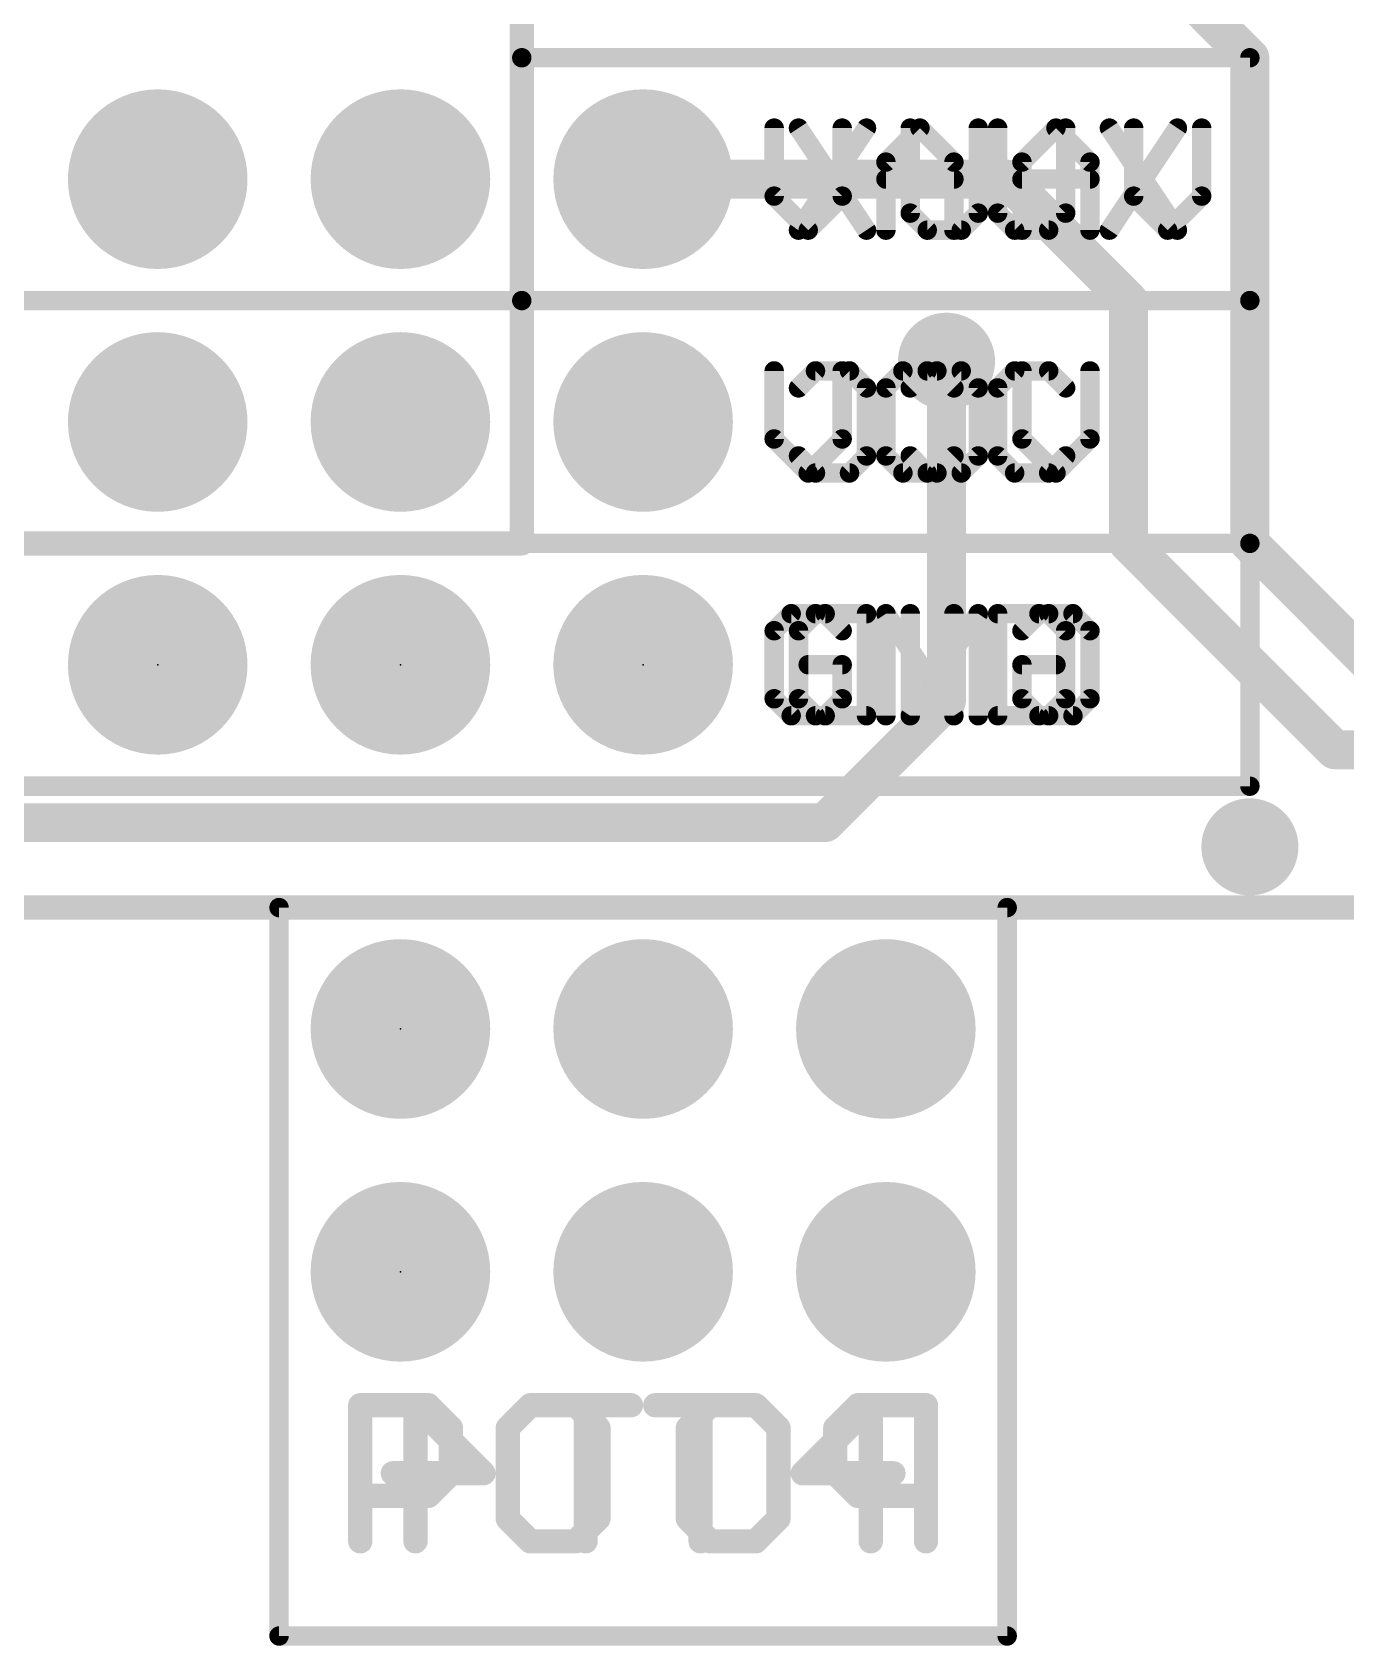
# Model space of a CAD drawing. Extents: x 0 to 108, y -11 to 121.
# Drawn here: x 38.06 to 51.8, y 77.37 to 94.25 of the extents above; entities that cross this region are included whole.
import ezdxf

# ---------------------------------------------------------------- set-up
doc = ezdxf.new("R2010")
doc.units = 0
for name, color, linetype in [('1', 12, 'CONTINUOUS'), ('17', 110, 'CONTINUOUS'), ('18', 110, 'CONTINUOUS'), ('21', 41, 'CONTINUOUS'), ('22', 40, 'CONTINUOUS'), ('23', 53, 'CONTINUOUS'), ('51', 53, 'CONTINUOUS')]:
    doc.layers.add(name, color=color, linetype=linetype)

# ---------------------------------------------------------------- blocks, each defined once
blk = doc.blocks.new('RECT')
blk.add_solid([(-0.5, -0.5), (0.5, -0.5), (-0.5, 0.5), (0.5, 0.5)])
blk = doc.blocks.new('ROUNDP')
at = {"const_width": 0.5}
blk.add_lwpolyline([(0, -0.25, 1), (0, 0.25, 1), (0, -0.25)], format="xyb", dxfattribs=at)
blk = doc.blocks.new('ROUNDV')
at = {"const_width": 0.5}
blk.add_lwpolyline([(0, -0.25, 1), (0, 0.25, 1), (0, -0.25)], format="xyb", dxfattribs=at)

msp = doc.modelspace()

# ---------------------------------------------------------------- linework, layer by layer
at = {"layer": '1'}
for points, const_width in [([(43.18, 110.49), (43.18, 88.9)], 0.254), ([(48.3084, 96.4716), (50.8, 93.98)], 0.4064), ([(50.8, 93.98), (50.8, 88.9)], 0.4064), ([(44.45, 92.71), (48.26, 92.71)], 0.4064), ([(48.26, 92.71), (49.53, 91.44)], 0.4064), ([(49.53, 91.44), (49.53, 88.9)], 0.4064), ([(47.625, 87.249), (47.625, 90.805)], 0.4064), ([(43.18, 88.9), (25.4, 88.9)], 0.254), ([(49.53, 88.9), (51.689, 86.741)], 0.4064), ([(50.8, 88.9), (52.07, 87.63)], 0.4064), ([(46.355, 85.979), (47.625, 87.249)], 0.4064), ([(51.689, 86.741), (78.994, 86.741)], 0.4064), ([(24.765, 85.979), (46.355, 85.979)], 0.4064), ([(0, 85.09), (85.09, 85.09)], 0.254)]:
    msp.add_lwpolyline(points, dxfattribs=dict(at, const_width=const_width))
for points, const_width in [([(50.9016, 93.98, 1), (50.6984, 93.98)], 0.2032), ([(50.7282, 93.9082, 1), (50.8718, 94.0518)], 0.2032), ([(44.45, 92.8116, 1), (44.45, 92.6084)], 0.2032), ([(48.3318, 92.7818, 1), (48.1882, 92.6382)], 0.2032), ([(48.26, 92.6084, 1), (48.26, 92.8116)], 0.2032), ([(49.6316, 91.44, 1), (49.4284, 91.44)], 0.2032), ([(49.4582, 91.3682, 1), (49.6018, 91.5118)], 0.2032), ([(47.7266, 90.805, 1), (47.5234, 90.805)], 0.2032), ([(43.1165, 88.9, 1), (43.2435, 88.9)], 0.127), ([(43.18, 88.8365, 1), (43.18, 88.9635)], 0.127), ([(49.4284, 88.9, 1), (49.6316, 88.9)], 0.2032), ([(49.6018, 88.9718, 1), (49.4582, 88.8282)], 0.2032), ([(50.6984, 88.9, 1), (50.9016, 88.9)], 0.2032), ([(50.8718, 88.9718, 1), (50.7282, 88.8282)], 0.2032), ([(47.6968, 87.1772, 1), (47.5532, 87.3208)], 0.2032), ([(47.5234, 87.249, 1), (47.7266, 87.249)], 0.2032), ([(51.689, 86.8426, 1), (51.689, 86.6394)], 0.2032), ([(51.6172, 86.6692, 1), (51.7608, 86.8128)], 0.2032), ([(46.2832, 86.0508, 1), (46.4268, 85.9072)], 0.2032), ([(46.355, 85.8774, 1), (46.355, 86.0806)], 0.2032)]:
    msp.add_lwpolyline(points, format="xyb", dxfattribs=dict(at, const_width=const_width))
at = {"layer": '21'}
for points, const_width in [([(43.18, 99.06), (43.18, 93.98)], 0.2032), ([(43.18, 93.98), (50.8, 93.98)], 0.2032), ([(43.18, 93.98), (43.18, 91.44)], 0.2032), ([(50.8, 93.98), (50.8, 91.44)], 0.2032), ([(45.8216, 93.2443), (45.8216, 92.5325)], 0.2032), ([(46.5334, 92.5325), (46.5334, 93.2443)], 0.2032), ([(46.991, 92.8884), (47.3469, 93.2443)], 0.2032), ([(47.3469, 93.2443), (47.7028, 92.8884)], 0.2032), ([(48.1604, 93.2443), (48.1604, 92.3546)], 0.2032), ([(48.8722, 92.3546), (48.8722, 93.2443)], 0.2032), ([(49.3298, 93.2443), (50.0416, 92.1766)], 0.2032), ([(50.0416, 93.2443), (49.3298, 92.1766)], 0.2032), ([(46.991, 92.1766), (46.991, 92.8884)], 0.2032), ([(47.7028, 92.8884), (47.7028, 92.1766)], 0.2032), ([(46.991, 92.7105), (47.7028, 92.7105)], 0.2032), ([(45.8216, 92.5325), (46.1775, 92.1766)], 0.2032), ([(46.1775, 92.1766), (46.5334, 92.5325)], 0.2032), ([(48.1604, 92.3546), (48.3383, 92.1766)], 0.2032), ([(48.6943, 92.1766), (48.8722, 92.3546)], 0.2032), ([(48.3383, 92.1766), (48.6943, 92.1766)], 0.2032), ([(25.4, 91.44), (43.18, 91.44)], 0.2032), ([(43.18, 91.44), (50.8, 91.44)], 0.2032), ([(50.8, 91.44), (50.8, 88.9)], 0.2032), ([(45.8216, 90.7043), (45.8216, 89.9925)], 0.2032), ([(46.5334, 89.9925), (46.5334, 90.7043)], 0.2032), ([(47.1689, 90.7043), (46.991, 90.5264)], 0.2032), ([(47.5249, 90.7043), (47.1689, 90.7043)], 0.2032), ([(47.7028, 90.5264), (47.5249, 90.7043)], 0.2032), ([(48.3383, 90.7043), (48.1604, 90.5264)], 0.2032), ([(48.6943, 90.7043), (48.3383, 90.7043)], 0.2032), ([(48.8722, 90.5264), (48.6943, 90.7043)], 0.2032), ([(46.991, 90.5264), (46.991, 89.8146)], 0.2032), ([(48.1604, 90.5264), (48.1604, 89.8146)], 0.2032), ([(45.8216, 89.9925), (46.1775, 89.6366)], 0.2032), ([(46.1775, 89.6366), (46.5334, 89.9925)], 0.2032), ([(46.991, 89.8146), (47.1689, 89.6366)], 0.2032), ([(47.5249, 89.6366), (47.7028, 89.8146)], 0.2032), ([(48.1604, 89.8146), (48.3383, 89.6366)], 0.2032), ([(48.6943, 89.6366), (48.8722, 89.8146)], 0.2032), ([(47.1689, 89.6366), (47.5249, 89.6366)], 0.2032), ([(48.3383, 89.6366), (48.6943, 89.6366)], 0.2032), ([(50.8, 88.9), (25.4, 88.9)], 0.2032), ([(50.8, 88.9), (50.8, 86.36)], 0.2032), ([(45.9995, 88.1643), (45.8216, 87.9864)], 0.2032), ([(46.3555, 88.1643), (45.9995, 88.1643)], 0.2032), ([(46.5334, 87.9864), (46.3555, 88.1643)], 0.2032), ([(46.991, 87.0966), (46.991, 88.1643)], 0.2032), ([(46.991, 88.1643), (47.7028, 87.0966)], 0.2032), ([(47.7028, 87.0966), (47.7028, 88.1643)], 0.2032), ([(48.1604, 88.1643), (48.1604, 87.0966)], 0.2032), ([(48.6943, 88.1643), (48.1604, 88.1643)], 0.2032), ([(48.8722, 87.9864), (48.6943, 88.1643)], 0.2032), ([(45.8216, 87.9864), (45.8216, 87.2746)], 0.2032), ([(48.8722, 87.2746), (48.8722, 87.9864)], 0.2032), ([(46.5334, 87.6305), (46.1775, 87.6305)], 0.2032), ([(46.5334, 87.2746), (46.5334, 87.6305)], 0.2032), ([(45.8216, 87.2746), (45.9995, 87.0966)], 0.2032), ([(46.3555, 87.0966), (46.5334, 87.2746)], 0.2032), ([(48.6943, 87.0966), (48.8722, 87.2746)], 0.2032), ([(45.9995, 87.0966), (46.3555, 87.0966)], 0.2032), ([(48.1604, 87.0966), (48.6943, 87.0966)], 0.2032), ([(25.4, 86.36), (50.8, 86.36)], 0.2032), ([(40.64, 85.09), (48.26, 85.09)], 0.2032), ([(40.64, 77.47), (40.64, 85.09)], 0.2032), ([(48.26, 85.09), (48.26, 77.47)], 0.2032), ([(41.4898, 78.4606), (41.4898, 79.8842)], 0.254), ([(41.4898, 79.8842), (42.2016, 79.8842)], 0.254), ([(42.2016, 79.8842), (42.4389, 79.6469)], 0.254), ([(43.2707, 79.8842), (43.0334, 79.6469)], 0.254), ([(43.7452, 79.8842), (43.2707, 79.8842)], 0.254), ([(43.9825, 79.6469), (43.7452, 79.8842)], 0.254), ([(44.577, 79.8842), (45.5261, 79.8842)], 0.254), ([(45.0515, 78.4606), (45.0515, 79.8842)], 0.254), ([(46.8324, 79.8842), (46.1206, 79.1724)], 0.254), ([(46.8324, 78.4606), (46.8324, 79.8842)], 0.254), ([(42.4389, 79.6469), (42.4389, 79.1724)], 0.254), ([(43.0334, 79.6469), (43.0334, 78.6979)], 0.254), ([(43.9825, 78.6979), (43.9825, 79.6469)], 0.254), ([(42.4389, 79.1724), (42.2016, 78.9351)], 0.254), ([(46.1206, 79.1724), (47.0697, 79.1724)], 0.254), ([(42.2016, 78.9351), (41.4898, 78.9351)], 0.254), ([(43.0334, 78.6979), (43.2707, 78.4606)], 0.254), ([(43.7452, 78.4606), (43.9825, 78.6979)], 0.254), ([(43.2707, 78.4606), (43.7452, 78.4606)], 0.254), ([(48.26, 77.47), (40.64, 77.47)], 0.2032)]:
    msp.add_lwpolyline(points, dxfattribs=dict(at, const_width=const_width))
for points, const_width in [([(43.18, 94.0308, 1), (43.18, 93.9292)], 0.1016), ([(43.2308, 93.98, 1), (43.1292, 93.98)], 0.1016), ([(43.1292, 93.98, 1), (43.2308, 93.98)], 0.1016), ([(50.8508, 93.98, 1), (50.7492, 93.98)], 0.1016), ([(50.8, 93.9292, 1), (50.8, 94.0308)], 0.1016), ([(45.8724, 93.2443, 1), (45.7708, 93.2443)], 0.1016), ([(46.5842, 93.2443, 1), (46.4826, 93.2443)], 0.1016), ([(47.3828, 93.2802, 1), (47.311, 93.2084)], 0.1016), ([(47.3828, 93.2084, 1), (47.311, 93.2802)], 0.1016), ([(48.2112, 93.2443, 1), (48.1096, 93.2443)], 0.1016), ([(48.923, 93.2443, 1), (48.8214, 93.2443)], 0.1016), ([(49.3721, 93.2725, 1), (49.2875, 93.2161)], 0.1016), ([(50.0839, 93.2161, 1), (49.9993, 93.2725)], 0.1016), ([(47.0418, 92.8884, 1), (46.9402, 92.8884)], 0.1016), ([(46.9551, 92.9243, 1), (47.0269, 92.8525)], 0.1016), ([(47.7536, 92.8884, 1), (47.652, 92.8884)], 0.1016), ([(47.6669, 92.8525, 1), (47.7387, 92.9243)], 0.1016), ([(46.991, 92.7613, 1), (46.991, 92.6597)], 0.1016), ([(47.7028, 92.6597, 1), (47.7028, 92.7613)], 0.1016), ([(45.8575, 92.5684, 1), (45.7857, 92.4966)], 0.1016), ([(45.7708, 92.5325, 1), (45.8724, 92.5325)], 0.1016), ([(46.4826, 92.5325, 1), (46.5842, 92.5325)], 0.1016), ([(46.5693, 92.4966, 1), (46.4975, 92.5684)], 0.1016), ([(48.1963, 92.3905, 1), (48.1245, 92.3186)], 0.1016), ([(48.1096, 92.3546, 1), (48.2112, 92.3546)], 0.1016), ([(48.8214, 92.3546, 1), (48.923, 92.3546)], 0.1016), ([(48.9081, 92.3186, 1), (48.8363, 92.3905)], 0.1016), ([(46.1416, 92.2125, 1), (46.2134, 92.1407)], 0.1016), ([(46.1416, 92.1407, 1), (46.2134, 92.2125)], 0.1016), ([(46.9402, 92.1766, 1), (47.0418, 92.1766)], 0.1016), ([(47.652, 92.1766, 1), (47.7536, 92.1766)], 0.1016), ([(48.3383, 92.2274, 1), (48.3383, 92.1258)], 0.1016), ([(48.3024, 92.1407, 1), (48.3743, 92.2125)], 0.1016), ([(48.6583, 92.2125, 1), (48.7302, 92.1407)], 0.1016), ([(48.6943, 92.1258, 1), (48.6943, 92.2274)], 0.1016), ([(49.2875, 92.2048, 1), (49.3721, 92.1484)], 0.1016), ([(49.9993, 92.1484, 1), (50.0839, 92.2048)], 0.1016), ([(43.18, 91.4908, 1), (43.18, 91.3892)], 0.1016), ([(43.1292, 91.44, 1), (43.2308, 91.44)], 0.1016), ([(43.18, 91.3892, 1), (43.18, 91.4908)], 0.1016), ([(50.8508, 91.44, 1), (50.7492, 91.44)], 0.1016), ([(50.7492, 91.44, 1), (50.8508, 91.44)], 0.1016), ([(50.8, 91.3892, 1), (50.8, 91.4908)], 0.1016), ([(45.8724, 90.7043, 1), (45.7708, 90.7043)], 0.1016), ([(46.5842, 90.7043, 1), (46.4826, 90.7043)], 0.1016), ([(47.1689, 90.7551, 1), (47.1689, 90.6535)], 0.1016), ([(47.2049, 90.6684, 1), (47.133, 90.7402)], 0.1016), ([(47.5608, 90.7402, 1), (47.4889, 90.6684)], 0.1016), ([(47.5249, 90.6535, 1), (47.5249, 90.7551)], 0.1016), ([(48.3383, 90.7551, 1), (48.3383, 90.6535)], 0.1016), ([(48.3743, 90.6684, 1), (48.3024, 90.7402)], 0.1016), ([(48.7302, 90.7402, 1), (48.6583, 90.6684)], 0.1016), ([(48.6943, 90.6535, 1), (48.6943, 90.7551)], 0.1016), ([(47.0418, 90.5264, 1), (46.9402, 90.5264)], 0.1016), ([(46.9551, 90.5623, 1), (47.0269, 90.4904)], 0.1016), ([(47.6669, 90.4904, 1), (47.7387, 90.5623)], 0.1016), ([(48.2112, 90.5264, 1), (48.1096, 90.5264)], 0.1016), ([(48.1245, 90.5623, 1), (48.1963, 90.4904)], 0.1016), ([(48.8363, 90.4904, 1), (48.9081, 90.5623)], 0.1016), ([(45.8575, 90.0284, 1), (45.7857, 89.9566)], 0.1016), ([(45.7708, 89.9925, 1), (45.8724, 89.9925)], 0.1016), ([(46.4826, 89.9925, 1), (46.5842, 89.9925)], 0.1016), ([(46.5693, 89.9566, 1), (46.4975, 90.0284)], 0.1016), ([(47.0269, 89.8505, 1), (46.9551, 89.7786)], 0.1016), ([(46.9402, 89.8146, 1), (47.0418, 89.8146)], 0.1016), ([(47.7387, 89.7786, 1), (47.6669, 89.8505)], 0.1016), ([(48.1963, 89.8505, 1), (48.1245, 89.7786)], 0.1016), ([(48.1096, 89.8146, 1), (48.2112, 89.8146)], 0.1016), ([(48.9081, 89.7786, 1), (48.8363, 89.8505)], 0.1016), ([(46.1416, 89.6725, 1), (46.2134, 89.6007)], 0.1016), ([(46.1416, 89.6007, 1), (46.2134, 89.6725)], 0.1016), ([(47.1689, 89.6874, 1), (47.1689, 89.5858)], 0.1016), ([(47.133, 89.6007, 1), (47.2049, 89.6725)], 0.1016), ([(47.4889, 89.6725, 1), (47.5608, 89.6007)], 0.1016), ([(47.5249, 89.5858, 1), (47.5249, 89.6874)], 0.1016), ([(48.3383, 89.6874, 1), (48.3383, 89.5858)], 0.1016), ([(48.3024, 89.6007, 1), (48.3743, 89.6725)], 0.1016), ([(48.6583, 89.6725, 1), (48.7302, 89.6007)], 0.1016), ([(48.6943, 89.5858, 1), (48.6943, 89.6874)], 0.1016), ([(50.8508, 88.9, 1), (50.7492, 88.9)], 0.1016), ([(50.7492, 88.9, 1), (50.8508, 88.9)], 0.1016), ([(50.8, 88.8492, 1), (50.8, 88.9508)], 0.1016), ([(45.9995, 88.2151, 1), (45.9995, 88.1135)], 0.1016), ([(46.0355, 88.1284, 1), (45.9636, 88.2002)], 0.1016), ([(46.3914, 88.2002, 1), (46.3195, 88.1284)], 0.1016), ([(46.3555, 88.1135, 1), (46.3555, 88.2151)], 0.1016), ([(47.0418, 88.1643, 1), (46.9402, 88.1643)], 0.1016), ([(47.0333, 88.1925, 1), (46.9487, 88.1361)], 0.1016), ([(47.7536, 88.1643, 1), (47.652, 88.1643)], 0.1016), ([(48.2112, 88.1643, 1), (48.1096, 88.1643)], 0.1016), ([(48.1604, 88.2151, 1), (48.1604, 88.1135)], 0.1016), ([(48.7302, 88.2002, 1), (48.6583, 88.1284)], 0.1016), ([(48.6943, 88.1135, 1), (48.6943, 88.2151)], 0.1016), ([(45.8724, 87.9864, 1), (45.7708, 87.9864)], 0.1016), ([(45.7857, 88.0223, 1), (45.8575, 87.9504)], 0.1016), ([(46.4975, 87.9504, 1), (46.5693, 88.0223)], 0.1016), ([(48.923, 87.9864, 1), (48.8214, 87.9864)], 0.1016), ([(48.8363, 87.9504, 1), (48.9081, 88.0223)], 0.1016), ([(46.1775, 87.6813, 1), (46.1775, 87.5797)], 0.1016), ([(46.5842, 87.6305, 1), (46.4826, 87.6305)], 0.1016), ([(46.5334, 87.5797, 1), (46.5334, 87.6813)], 0.1016), ([(45.8575, 87.3105, 1), (45.7857, 87.2386)], 0.1016), ([(45.7708, 87.2746, 1), (45.8724, 87.2746)], 0.1016), ([(46.4826, 87.2746, 1), (46.5842, 87.2746)], 0.1016), ([(46.5693, 87.2386, 1), (46.4975, 87.3105)], 0.1016), ([(48.8214, 87.2746, 1), (48.923, 87.2746)], 0.1016), ([(48.9081, 87.2386, 1), (48.8363, 87.3105)], 0.1016), ([(45.9995, 87.1474, 1), (45.9995, 87.0458)], 0.1016), ([(45.9636, 87.0607, 1), (46.0355, 87.1325)], 0.1016), ([(46.3195, 87.1325, 1), (46.3914, 87.0607)], 0.1016), ([(46.3555, 87.0458, 1), (46.3555, 87.1474)], 0.1016), ([(46.9402, 87.0966, 1), (47.0418, 87.0966)], 0.1016), ([(47.652, 87.0966, 1), (47.7536, 87.0966)], 0.1016), ([(47.6605, 87.0684, 1), (47.7451, 87.1248)], 0.1016), ([(48.1604, 87.1474, 1), (48.1604, 87.0458)], 0.1016), ([(48.1096, 87.0966, 1), (48.2112, 87.0966)], 0.1016), ([(48.6583, 87.1325, 1), (48.7302, 87.0607)], 0.1016), ([(48.6943, 87.0458, 1), (48.6943, 87.1474)], 0.1016), ([(50.8, 86.3092, 1), (50.8, 86.4108)], 0.1016), ([(50.7492, 86.36, 1), (50.8508, 86.36)], 0.1016), ([(40.64, 85.1408, 1), (40.64, 85.0392)], 0.1016), ([(40.6908, 85.09, 1), (40.5892, 85.09)], 0.1016), ([(48.3108, 85.09, 1), (48.2092, 85.09)], 0.1016), ([(48.26, 85.0392, 1), (48.26, 85.1408)], 0.1016), ([(41.5533, 79.8842, 1), (41.4263, 79.8842)], 0.127), ([(41.4898, 79.9477, 1), (41.4898, 79.8207)], 0.127), ([(42.2465, 79.9291, 1), (42.1567, 79.8393)], 0.127), ([(42.2016, 79.8207, 1), (42.2016, 79.9477)], 0.127), ([(43.2707, 79.9477, 1), (43.2707, 79.8207)], 0.127), ([(43.3156, 79.8393, 1), (43.2258, 79.9291)], 0.127), ([(43.7901, 79.9291, 1), (43.7003, 79.8393)], 0.127), ([(43.7452, 79.8207, 1), (43.7452, 79.9477)], 0.127), ([(44.577, 79.9477, 1), (44.577, 79.8207)], 0.127), ([(45.115, 79.8842, 1), (44.988, 79.8842)], 0.127), ([(45.5261, 79.8207, 1), (45.5261, 79.9477)], 0.127), ([(46.8959, 79.8842, 1), (46.7689, 79.8842)], 0.127), ([(46.8773, 79.8393, 1), (46.7875, 79.9291)], 0.127), ([(42.5024, 79.6469, 1), (42.3754, 79.6469)], 0.127), ([(42.394, 79.602, 1), (42.4838, 79.6918)], 0.127), ([(43.0969, 79.6469, 1), (42.9699, 79.6469)], 0.127), ([(42.9885, 79.6918, 1), (43.0783, 79.602)], 0.127), ([(44.046, 79.6469, 1), (43.919, 79.6469)], 0.127), ([(43.9376, 79.602, 1), (44.0274, 79.6918)], 0.127), ([(42.3754, 79.1724, 1), (42.5024, 79.1724)], 0.127), ([(42.4838, 79.1275, 1), (42.394, 79.2173)], 0.127), ([(46.1206, 79.2359, 1), (46.1206, 79.1089)], 0.127), ([(46.0757, 79.2173, 1), (46.1655, 79.1275)], 0.127), ([(47.0697, 79.1089, 1), (47.0697, 79.2359)], 0.127), ([(41.4898, 78.9986, 1), (41.4898, 78.8716)], 0.127), ([(42.1567, 78.98, 1), (42.2465, 78.8902)], 0.127), ([(42.2016, 78.8716, 1), (42.2016, 78.9986)], 0.127), ([(43.0783, 78.7428, 1), (42.9885, 78.653)], 0.127), ([(44.0274, 78.653, 1), (43.9376, 78.7428)], 0.127), ([(42.9699, 78.6979, 1), (43.0969, 78.6979)], 0.127), ([(43.919, 78.6979, 1), (44.046, 78.6979)], 0.127), ([(41.4263, 78.4606, 1), (41.5533, 78.4606)], 0.127), ([(43.2707, 78.5241, 1), (43.2707, 78.3971)], 0.127), ([(43.2258, 78.4157, 1), (43.3156, 78.5055)], 0.127), ([(43.7003, 78.5055, 1), (43.7901, 78.4157)], 0.127), ([(43.7452, 78.3971, 1), (43.7452, 78.5241)], 0.127), ([(44.988, 78.4606, 1), (45.115, 78.4606)], 0.127), ([(46.7689, 78.4606, 1), (46.8959, 78.4606)], 0.127), ([(40.64, 77.5208, 1), (40.64, 77.4192)], 0.1016), ([(40.5892, 77.47, 1), (40.6908, 77.47)], 0.1016), ([(48.2092, 77.47, 1), (48.3108, 77.47)], 0.1016), ([(48.26, 77.4192, 1), (48.26, 77.5208)], 0.1016)]:
    msp.add_lwpolyline(points, format="xyb", dxfattribs=dict(at, const_width=const_width))
at = {"layer": '22'}
for points, const_width in [([(43.18, 93.98), (43.18, 99.06)], 0.2032), ([(50.8, 93.98), (43.18, 93.98)], 0.2032), ([(43.18, 93.98), (43.18, 91.44)], 0.2032), ([(50.8, 93.98), (50.8, 91.44)], 0.2032), ([(46.7878, 93.2443), (46.076, 92.1766)], 0.2032), ([(46.076, 93.2443), (46.7878, 92.1766)], 0.2032), ([(47.2454, 92.3546), (47.2454, 93.2443)], 0.2032), ([(47.9572, 93.2443), (47.9572, 92.3546)], 0.2032), ([(48.7707, 93.2443), (48.4148, 92.8884)], 0.2032), ([(49.1266, 92.8884), (48.7707, 93.2443)], 0.2032), ([(49.5842, 92.5325), (49.5842, 93.2443)], 0.2032), ([(50.296, 93.2443), (50.296, 92.5325)], 0.2032), ([(48.4148, 92.8884), (48.4148, 92.1766)], 0.2032), ([(49.1266, 92.1766), (49.1266, 92.8884)], 0.2032), ([(49.1266, 92.7105), (48.4148, 92.7105)], 0.2032), ([(49.9401, 92.1766), (49.5842, 92.5325)], 0.2032), ([(50.296, 92.5325), (49.9401, 92.1766)], 0.2032), ([(47.4233, 92.1766), (47.2454, 92.3546)], 0.2032), ([(47.9572, 92.3546), (47.7793, 92.1766)], 0.2032), ([(47.7793, 92.1766), (47.4233, 92.1766)], 0.2032), ([(43.18, 91.44), (25.4, 91.44)], 0.2032), ([(50.8, 91.44), (43.18, 91.44)], 0.2032), ([(50.8, 91.44), (50.8, 88.9)], 0.2032), ([(46.076, 90.5264), (46.2539, 90.7043)], 0.2032), ([(46.2539, 90.7043), (46.6099, 90.7043)], 0.2032), ([(46.6099, 90.7043), (46.7878, 90.5264)], 0.2032), ([(47.2454, 90.5264), (47.4233, 90.7043)], 0.2032), ([(47.4233, 90.7043), (47.7793, 90.7043)], 0.2032), ([(47.7793, 90.7043), (47.9572, 90.5264)], 0.2032), ([(48.4148, 89.9925), (48.4148, 90.7043)], 0.2032), ([(49.1266, 90.7043), (49.1266, 89.9925)], 0.2032), ([(46.7878, 90.5264), (46.7878, 89.8146)], 0.2032), ([(47.9572, 90.5264), (47.9572, 89.8146)], 0.2032), ([(48.7707, 89.6366), (48.4148, 89.9925)], 0.2032), ([(49.1266, 89.9925), (48.7707, 89.6366)], 0.2032), ([(46.2539, 89.6366), (46.076, 89.8146)], 0.2032), ([(46.7878, 89.8146), (46.6099, 89.6366)], 0.2032), ([(47.4233, 89.6366), (47.2454, 89.8146)], 0.2032), ([(47.9572, 89.8146), (47.7793, 89.6366)], 0.2032), ([(46.6099, 89.6366), (46.2539, 89.6366)], 0.2032), ([(47.7793, 89.6366), (47.4233, 89.6366)], 0.2032), ([(50.8, 88.9), (25.4, 88.9)], 0.2032), ([(50.8, 88.9), (50.8, 86.36)], 0.2032), ([(46.076, 87.9864), (46.2539, 88.1643)], 0.2032), ([(46.2539, 88.1643), (46.7878, 88.1643)], 0.2032), ([(46.7878, 88.1643), (46.7878, 87.0966)], 0.2032), ([(47.9572, 88.1643), (47.2454, 87.0966)], 0.2032), ([(47.2454, 87.0966), (47.2454, 88.1643)], 0.2032), ([(47.9572, 87.0966), (47.9572, 88.1643)], 0.2032), ([(48.4148, 87.9864), (48.5927, 88.1643)], 0.2032), ([(48.5927, 88.1643), (48.9486, 88.1643)], 0.2032), ([(48.9486, 88.1643), (49.1266, 87.9864)], 0.2032), ([(46.076, 87.2746), (46.076, 87.9864)], 0.2032), ([(49.1266, 87.9864), (49.1266, 87.2746)], 0.2032), ([(48.4148, 87.2746), (48.4148, 87.6305)], 0.2032), ([(48.4148, 87.6305), (48.7707, 87.6305)], 0.2032), ([(46.2539, 87.0966), (46.076, 87.2746)], 0.2032), ([(48.5927, 87.0966), (48.4148, 87.2746)], 0.2032), ([(49.1266, 87.2746), (48.9486, 87.0966)], 0.2032), ([(46.7878, 87.0966), (46.2539, 87.0966)], 0.2032), ([(48.9486, 87.0966), (48.5927, 87.0966)], 0.2032), ([(50.8, 86.36), (25.4, 86.36)], 0.2032), ([(48.26, 85.09), (40.64, 85.09)], 0.2032), ([(40.64, 77.47), (40.64, 85.09)], 0.2032), ([(48.26, 77.47), (48.26, 85.09)], 0.2032), ([(42.0676, 78.4606), (42.0676, 79.8842)], 0.254), ([(42.0676, 79.8842), (42.7794, 79.1724)], 0.254), ([(44.323, 79.8842), (43.3739, 79.8842)], 0.254), ([(43.8485, 78.4606), (43.8485, 79.8842)], 0.254), ([(44.9175, 79.6469), (45.1548, 79.8842)], 0.254), ([(45.1548, 79.8842), (45.6293, 79.8842)], 0.254), ([(45.6293, 79.8842), (45.8666, 79.6469)], 0.254), ([(46.6984, 79.8842), (46.4611, 79.6469)], 0.254), ([(47.4102, 79.8842), (46.6984, 79.8842)], 0.254), ([(47.4102, 78.4606), (47.4102, 79.8842)], 0.254), ([(44.9175, 78.6979), (44.9175, 79.6469)], 0.254), ([(45.8666, 79.6469), (45.8666, 78.6979)], 0.254), ([(46.4611, 79.6469), (46.4611, 79.1724)], 0.254), ([(42.7794, 79.1724), (41.8303, 79.1724)], 0.254), ([(46.4611, 79.1724), (46.6984, 78.9351)], 0.254), ([(46.6984, 78.9351), (47.4102, 78.9351)], 0.254), ([(45.1548, 78.4606), (44.9175, 78.6979)], 0.254), ([(45.8666, 78.6979), (45.6293, 78.4606)], 0.254), ([(45.6293, 78.4606), (45.1548, 78.4606)], 0.254), ([(48.26, 77.47), (40.64, 77.47)], 0.2032)]:
    msp.add_lwpolyline(points, dxfattribs=dict(at, const_width=const_width))
for points, const_width in [([(43.18, 94.0308, 1), (43.18, 93.9292)], 0.1016), ([(43.2308, 93.98, 1), (43.1292, 93.98)], 0.1016), ([(43.1292, 93.98, 1), (43.2308, 93.98)], 0.1016), ([(50.8508, 93.98, 1), (50.7492, 93.98)], 0.1016), ([(50.8, 93.9292, 1), (50.8, 94.0308)], 0.1016), ([(46.1183, 93.2725, 1), (46.0337, 93.2161)], 0.1016), ([(46.8301, 93.2161, 1), (46.7455, 93.2725)], 0.1016), ([(47.2962, 93.2443, 1), (47.1946, 93.2443)], 0.1016), ([(48.008, 93.2443, 1), (47.9064, 93.2443)], 0.1016), ([(48.8066, 93.2802, 1), (48.7348, 93.2084)], 0.1016), ([(48.8066, 93.2084, 1), (48.7348, 93.2802)], 0.1016), ([(49.635, 93.2443, 1), (49.5334, 93.2443)], 0.1016), ([(50.3468, 93.2443, 1), (50.2452, 93.2443)], 0.1016), ([(48.4656, 92.8884, 1), (48.364, 92.8884)], 0.1016), ([(48.3789, 92.9243, 1), (48.4507, 92.8525)], 0.1016), ([(49.1774, 92.8884, 1), (49.0758, 92.8884)], 0.1016), ([(49.0907, 92.8525, 1), (49.1625, 92.9243)], 0.1016), ([(48.4148, 92.7613, 1), (48.4148, 92.6597)], 0.1016), ([(49.1266, 92.6597, 1), (49.1266, 92.7613)], 0.1016), ([(49.6201, 92.5684, 1), (49.5483, 92.4966)], 0.1016), ([(49.5334, 92.5325, 1), (49.635, 92.5325)], 0.1016), ([(50.2452, 92.5325, 1), (50.3468, 92.5325)], 0.1016), ([(50.3319, 92.4966, 1), (50.2601, 92.5684)], 0.1016), ([(47.2813, 92.3905, 1), (47.2095, 92.3186)], 0.1016), ([(47.1946, 92.3546, 1), (47.2962, 92.3546)], 0.1016), ([(47.9064, 92.3546, 1), (48.008, 92.3546)], 0.1016), ([(47.9931, 92.3186, 1), (47.9213, 92.3905)], 0.1016), ([(46.0337, 92.2048, 1), (46.1183, 92.1484)], 0.1016), ([(46.7455, 92.1484, 1), (46.8301, 92.2048)], 0.1016), ([(47.4233, 92.2274, 1), (47.4233, 92.1258)], 0.1016), ([(47.3874, 92.1407, 1), (47.4593, 92.2125)], 0.1016), ([(47.7433, 92.2125, 1), (47.8152, 92.1407)], 0.1016), ([(47.7793, 92.1258, 1), (47.7793, 92.2274)], 0.1016), ([(48.364, 92.1766, 1), (48.4656, 92.1766)], 0.1016), ([(49.0758, 92.1766, 1), (49.1774, 92.1766)], 0.1016), ([(49.9042, 92.2125, 1), (49.976, 92.1407)], 0.1016), ([(49.9042, 92.1407, 1), (49.976, 92.2125)], 0.1016), ([(43.18, 91.4908, 1), (43.18, 91.3892)], 0.1016), ([(43.1292, 91.44, 1), (43.2308, 91.44)], 0.1016), ([(43.18, 91.3892, 1), (43.18, 91.4908)], 0.1016), ([(50.8508, 91.44, 1), (50.7492, 91.44)], 0.1016), ([(50.7492, 91.44, 1), (50.8508, 91.44)], 0.1016), ([(50.8, 91.3892, 1), (50.8, 91.4908)], 0.1016), ([(46.2539, 90.7551, 1), (46.2539, 90.6535)], 0.1016), ([(46.2899, 90.6684, 1), (46.218, 90.7402)], 0.1016), ([(46.6458, 90.7402, 1), (46.5739, 90.6684)], 0.1016), ([(46.6099, 90.6535, 1), (46.6099, 90.7551)], 0.1016), ([(47.4233, 90.7551, 1), (47.4233, 90.6535)], 0.1016), ([(47.4593, 90.6684, 1), (47.3874, 90.7402)], 0.1016), ([(47.8152, 90.7402, 1), (47.7433, 90.6684)], 0.1016), ([(47.7793, 90.6535, 1), (47.7793, 90.7551)], 0.1016), ([(48.4656, 90.7043, 1), (48.364, 90.7043)], 0.1016), ([(49.1774, 90.7043, 1), (49.0758, 90.7043)], 0.1016), ([(46.0401, 90.5623, 1), (46.1119, 90.4904)], 0.1016), ([(46.8386, 90.5264, 1), (46.737, 90.5264)], 0.1016), ([(46.7519, 90.4904, 1), (46.8237, 90.5623)], 0.1016), ([(47.2095, 90.5623, 1), (47.2813, 90.4904)], 0.1016), ([(48.008, 90.5264, 1), (47.9064, 90.5264)], 0.1016), ([(47.9213, 90.4904, 1), (47.9931, 90.5623)], 0.1016), ([(48.4507, 90.0284, 1), (48.3789, 89.9566)], 0.1016), ([(48.364, 89.9925, 1), (48.4656, 89.9925)], 0.1016), ([(49.0758, 89.9925, 1), (49.1774, 89.9925)], 0.1016), ([(49.1625, 89.9566, 1), (49.0907, 90.0284)], 0.1016), ([(46.1119, 89.8505, 1), (46.0401, 89.7786)], 0.1016), ([(46.737, 89.8146, 1), (46.8386, 89.8146)], 0.1016), ([(46.8237, 89.7786, 1), (46.7519, 89.8505)], 0.1016), ([(47.2813, 89.8505, 1), (47.2095, 89.7786)], 0.1016), ([(47.9064, 89.8146, 1), (48.008, 89.8146)], 0.1016), ([(47.9931, 89.7786, 1), (47.9213, 89.8505)], 0.1016), ([(46.2539, 89.6874, 1), (46.2539, 89.5858)], 0.1016), ([(46.218, 89.6007, 1), (46.2899, 89.6725)], 0.1016), ([(46.5739, 89.6725, 1), (46.6458, 89.6007)], 0.1016), ([(46.6099, 89.5858, 1), (46.6099, 89.6874)], 0.1016), ([(47.4233, 89.6874, 1), (47.4233, 89.5858)], 0.1016), ([(47.3874, 89.6007, 1), (47.4593, 89.6725)], 0.1016), ([(47.7433, 89.6725, 1), (47.8152, 89.6007)], 0.1016), ([(47.7793, 89.5858, 1), (47.7793, 89.6874)], 0.1016), ([(48.7348, 89.6725, 1), (48.8066, 89.6007)], 0.1016), ([(48.7348, 89.6007, 1), (48.8066, 89.6725)], 0.1016), ([(50.8508, 88.9, 1), (50.7492, 88.9)], 0.1016), ([(50.7492, 88.9, 1), (50.8508, 88.9)], 0.1016), ([(50.8, 88.8492, 1), (50.8, 88.9508)], 0.1016), ([(46.2539, 88.2151, 1), (46.2539, 88.1135)], 0.1016), ([(46.2899, 88.1284, 1), (46.218, 88.2002)], 0.1016), ([(46.8386, 88.1643, 1), (46.737, 88.1643)], 0.1016), ([(46.7878, 88.1135, 1), (46.7878, 88.2151)], 0.1016), ([(47.2962, 88.1643, 1), (47.1946, 88.1643)], 0.1016), ([(48.008, 88.1643, 1), (47.9064, 88.1643)], 0.1016), ([(47.9995, 88.1361, 1), (47.9149, 88.1925)], 0.1016), ([(48.5927, 88.2151, 1), (48.5927, 88.1135)], 0.1016), ([(48.6287, 88.1284, 1), (48.5568, 88.2002)], 0.1016), ([(48.9846, 88.2002, 1), (48.9127, 88.1284)], 0.1016), ([(48.9486, 88.1135, 1), (48.9486, 88.2151)], 0.1016), ([(46.1268, 87.9864, 1), (46.0252, 87.9864)], 0.1016), ([(46.0401, 88.0223, 1), (46.1119, 87.9504)], 0.1016), ([(48.3789, 88.0223, 1), (48.4507, 87.9504)], 0.1016), ([(49.1774, 87.9864, 1), (49.0758, 87.9864)], 0.1016), ([(49.0907, 87.9504, 1), (49.1625, 88.0223)], 0.1016), ([(48.4656, 87.6305, 1), (48.364, 87.6305)], 0.1016), ([(48.4148, 87.6813, 1), (48.4148, 87.5797)], 0.1016), ([(48.7707, 87.5797, 1), (48.7707, 87.6813)], 0.1016), ([(46.1119, 87.3105, 1), (46.0401, 87.2386)], 0.1016), ([(46.0252, 87.2746, 1), (46.1268, 87.2746)], 0.1016), ([(48.4507, 87.3105, 1), (48.3789, 87.2386)], 0.1016), ([(48.364, 87.2746, 1), (48.4656, 87.2746)], 0.1016), ([(49.0758, 87.2746, 1), (49.1774, 87.2746)], 0.1016), ([(49.1625, 87.2386, 1), (49.0907, 87.3105)], 0.1016), ([(46.2539, 87.1474, 1), (46.2539, 87.0458)], 0.1016), ([(46.218, 87.0607, 1), (46.2899, 87.1325)], 0.1016), ([(46.737, 87.0966, 1), (46.8386, 87.0966)], 0.1016), ([(46.7878, 87.0458, 1), (46.7878, 87.1474)], 0.1016), ([(47.2031, 87.1248, 1), (47.2877, 87.0684)], 0.1016), ([(47.1946, 87.0966, 1), (47.2962, 87.0966)], 0.1016), ([(47.9064, 87.0966, 1), (48.008, 87.0966)], 0.1016), ([(48.5927, 87.1474, 1), (48.5927, 87.0458)], 0.1016), ([(48.5568, 87.0607, 1), (48.6287, 87.1325)], 0.1016), ([(48.9127, 87.1325, 1), (48.9846, 87.0607)], 0.1016), ([(48.9486, 87.0458, 1), (48.9486, 87.1474)], 0.1016), ([(50.8, 86.3092, 1), (50.8, 86.4108)], 0.1016), ([(50.7492, 86.36, 1), (50.8508, 86.36)], 0.1016), ([(40.64, 85.1408, 1), (40.64, 85.0392)], 0.1016), ([(40.6908, 85.09, 1), (40.5892, 85.09)], 0.1016), ([(48.3108, 85.09, 1), (48.2092, 85.09)], 0.1016), ([(48.26, 85.0392, 1), (48.26, 85.1408)], 0.1016), ([(42.1311, 79.8842, 1), (42.0041, 79.8842)], 0.127), ([(42.1125, 79.9291, 1), (42.0227, 79.8393)], 0.127), ([(43.3739, 79.9477, 1), (43.3739, 79.8207)], 0.127), ([(43.912, 79.8842, 1), (43.785, 79.8842)], 0.127), ([(44.323, 79.8207, 1), (44.323, 79.9477)], 0.127), ([(45.1548, 79.9477, 1), (45.1548, 79.8207)], 0.127), ([(45.1997, 79.8393, 1), (45.1099, 79.9291)], 0.127), ([(45.6742, 79.9291, 1), (45.5844, 79.8393)], 0.127), ([(45.6293, 79.8207, 1), (45.6293, 79.9477)], 0.127), ([(46.6984, 79.9477, 1), (46.6984, 79.8207)], 0.127), ([(46.7433, 79.8393, 1), (46.6535, 79.9291)], 0.127), ([(47.4737, 79.8842, 1), (47.3467, 79.8842)], 0.127), ([(47.4102, 79.8207, 1), (47.4102, 79.9477)], 0.127), ([(44.981, 79.6469, 1), (44.854, 79.6469)], 0.127), ([(44.8726, 79.6918, 1), (44.9624, 79.602)], 0.127), ([(45.9301, 79.6469, 1), (45.8031, 79.6469)], 0.127), ([(45.8217, 79.602, 1), (45.9115, 79.6918)], 0.127), ([(46.5246, 79.6469, 1), (46.3976, 79.6469)], 0.127), ([(46.4162, 79.6918, 1), (46.506, 79.602)], 0.127), ([(41.8303, 79.2359, 1), (41.8303, 79.1089)], 0.127), ([(42.7345, 79.1275, 1), (42.8243, 79.2173)], 0.127), ([(42.7794, 79.1089, 1), (42.7794, 79.2359)], 0.127), ([(46.506, 79.2173, 1), (46.4162, 79.1275)], 0.127), ([(46.3976, 79.1724, 1), (46.5246, 79.1724)], 0.127), ([(46.6984, 78.9986, 1), (46.6984, 78.8716)], 0.127), ([(46.6535, 78.8902, 1), (46.7433, 78.98)], 0.127), ([(47.4102, 78.8716, 1), (47.4102, 78.9986)], 0.127), ([(44.9624, 78.7428, 1), (44.8726, 78.653)], 0.127), ([(45.9115, 78.653, 1), (45.8217, 78.7428)], 0.127), ([(44.854, 78.6979, 1), (44.981, 78.6979)], 0.127), ([(45.8031, 78.6979, 1), (45.9301, 78.6979)], 0.127), ([(42.0041, 78.4606, 1), (42.1311, 78.4606)], 0.127), ([(43.785, 78.4606, 1), (43.912, 78.4606)], 0.127), ([(45.1548, 78.5241, 1), (45.1548, 78.3971)], 0.127), ([(45.1099, 78.4157, 1), (45.1997, 78.5055)], 0.127), ([(45.5844, 78.5055, 1), (45.6742, 78.4157)], 0.127), ([(45.6293, 78.3971, 1), (45.6293, 78.5241)], 0.127), ([(47.3467, 78.4606, 1), (47.4737, 78.4606)], 0.127), ([(40.64, 77.5208, 1), (40.64, 77.4192)], 0.1016), ([(40.5892, 77.47, 1), (40.6908, 77.47)], 0.1016), ([(48.2092, 77.47, 1), (48.3108, 77.47)], 0.1016), ([(48.26, 77.4192, 1), (48.26, 77.5208)], 0.1016)]:
    msp.add_lwpolyline(points, format="xyb", dxfattribs=dict(at, const_width=const_width))
at = {"layer": '23'}
for p in [(39.37, 87.63), (41.91, 87.63), (44.45, 87.63), (41.91, 83.82), (41.91, 81.28)]:
    msp.add_point(p, dxfattribs=at)

# ---------------------------------------------------------------- block references
at = {"layer": '17', "xscale": 1.8796, "yscale": 1.8796}
for p, rotation in [((39.37, 92.71), 180), ((41.91, 92.71), 180), ((44.45, 92.71), 180), ((39.37, 90.17), 180), ((41.91, 90.17), 180), ((44.45, 90.17), 180), ((39.37, 87.63), 180), ((41.91, 87.63), 180), ((44.45, 87.63), 180), ((41.91, 83.82), 90), ((44.45, 83.82), 90), ((46.99, 83.82), 90), ((41.91, 81.28), 90), ((44.45, 81.28), 90), ((46.99, 81.28), 90)]:
    msp.add_blockref('ROUNDP', p, dxfattribs=dict(at, rotation=rotation))
at = {"layer": '18', "xscale": 1.016, "yscale": 1.016}
for p in [(47.625, 90.805), (47.625, 90.805), (50.8, 85.725), (50.8, 85.725)]:
    msp.add_blockref('ROUNDV', p, dxfattribs=at)
at = {"layer": '51', "xscale": 0.508, "yscale": 0.508, "rotation": 90}
for p in [(39.37, 92.71), (41.91, 92.71), (44.45, 92.71), (39.37, 90.17), (41.91, 90.17), (44.45, 90.17), (39.37, 87.63), (41.91, 87.63), (44.45, 87.63)]:
    msp.add_blockref('RECT', p, dxfattribs=at)
at = {"layer": '51', "xscale": 0.508, "yscale": 0.508}
for p in [(41.91, 83.82), (44.45, 83.82), (46.99, 83.82), (41.91, 81.28), (44.45, 81.28), (46.99, 81.28)]:
    msp.add_blockref('RECT', p, dxfattribs=at)

doc.saveas('drawing.dxf')
